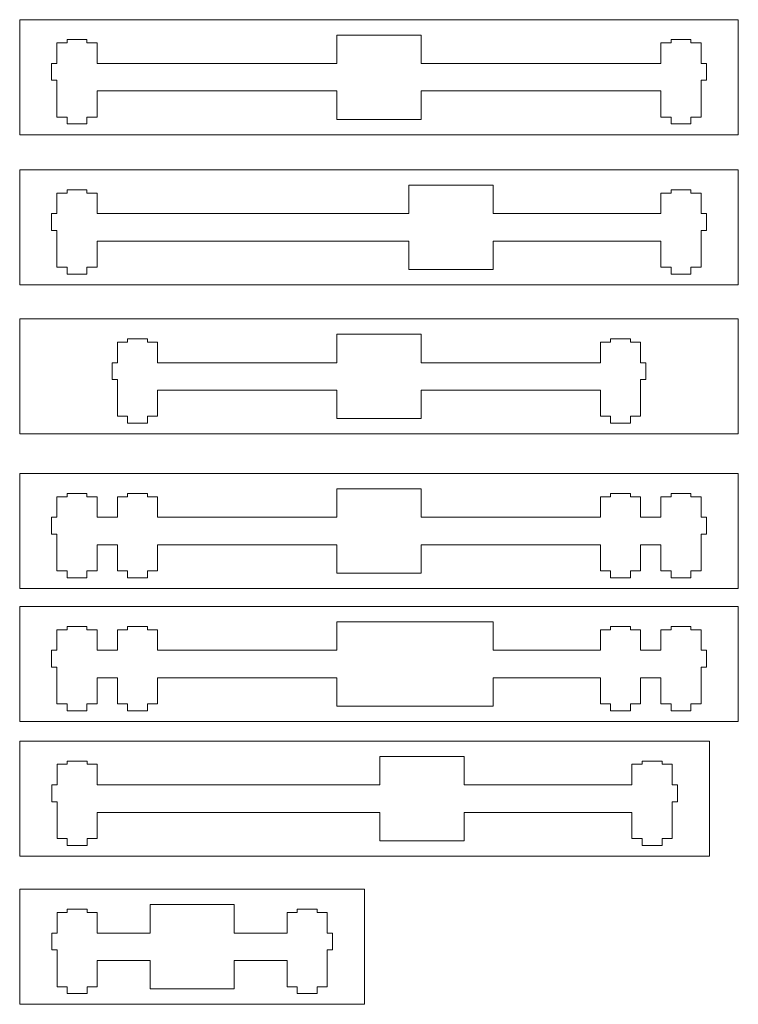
# Model space of a CAD drawing. Header units: millimetres. Extents: x -489 to 489, y -241 to 468.
# Drawn here: x -103.5 to 15.6, y -241.1 to -78 of the extents above; entities that cross this region are included whole.
import ezdxf

# ---------------------------------------------------------------- set-up
doc = ezdxf.new("R2010")
doc.units = ezdxf.units.MM
doc.header["$MEASUREMENT"] = 0
doc.layers.add('Layer 1', color=7, linetype='Continuous')

msp = doc.modelspace()

# ---------------------------------------------------------------- linework, layer by layer
at = {"layer": 'Layer 1', "color": 250, "lineweight": 9}
for points in [[(-103.509, -97.0614), (15.5534, -97.0614), (15.5534, -78.0114), (-103.509, -78.0114), (-103.509, -97.0614)], [(-103.509, -121.9568), (15.5534, -121.9568), (15.5534, -102.9068), (-103.509, -102.9068), (-103.509, -121.9568)], [(-103.509, -146.6486), (15.5534, -146.6486), (15.5534, -127.5986), (-103.509, -127.5986), (-103.509, -146.6486)], [(-103.509, -172.2537), (15.5534, -172.2537), (15.5534, -153.2037), (-103.509, -153.2037), (-103.509, -172.2537)], [(-103.509, -194.3027), (15.5534, -194.3027), (15.5534, -175.2527), (-103.509, -175.2527), (-103.509, -194.3027)], [(-103.509, -216.5947), (10.791, -216.5947), (10.791, -197.5447), (-103.509, -197.5447), (-103.509, -216.5947)], [(-103.509, -241.1447), (-46.359, -241.1447), (-46.359, -222.0947), (-103.509, -222.0947), (-103.509, -241.1447)]]:
    msp.add_lwpolyline(points, close=True, dxfattribs=at)
for points in [[(-95.6667, -81.3134), (-95.6667, -81.3134), (-95.6667, -81.8468), (-95.6667, -81.8468)], [(-92.3647, -81.3134), (-92.3647, -81.3134), (-95.6667, -81.3134), (-95.6667, -81.3134)], [(-92.3647, -81.3134), (-92.3647, -81.3134), (-92.3647, -81.8468), (-92.3647, -81.8468)], [(-50.9627, -85.2504), (-50.9627, -85.2504), (-50.9627, -80.5514), (-50.9627, -80.5514)], [(-36.9927, -80.5514), (-36.9927, -80.5514), (-50.9627, -80.5514), (-50.9627, -80.5514)], [(-36.9927, -85.2504), (-36.9927, -85.2504), (-36.9927, -80.5514), (-36.9927, -80.5514)], [(4.4093, -81.3134), (4.4093, -81.3134), (4.4093, -81.8468), (4.4093, -81.8468)], [(7.7113, -81.3134), (7.7113, -81.3134), (4.4093, -81.3134), (4.4093, -81.3134)], [(7.7113, -81.3134), (7.7113, -81.3134), (7.7113, -81.8468), (7.7113, -81.8468)], [(-97.3431, -85.2504), (-97.3431, -85.2504), (-97.3431, -81.8468), (-97.3431, -81.8468)], [(-95.6667, -81.8468), (-95.6667, -81.8468), (-97.3431, -81.8468), (-97.3431, -81.8468)], [(-90.6883, -81.8468), (-90.6883, -81.8468), (-92.3647, -81.8468), (-92.3647, -81.8468)], [(-90.6883, -85.2504), (-90.6883, -85.2504), (-90.6883, -81.8468), (-90.6883, -81.8468)], [(2.7329, -85.2504), (2.7329, -85.2504), (2.7329, -81.8468), (2.7329, -81.8468)], [(4.4093, -81.8468), (4.4093, -81.8468), (2.7329, -81.8468), (2.7329, -81.8468)], [(9.3877, -81.8468), (9.3877, -81.8468), (7.7113, -81.8468), (7.7113, -81.8468)], [(9.3877, -85.2504), (9.3877, -85.2504), (9.3877, -81.8468), (9.3877, -81.8468)], [(-97.3431, -85.2504), (-97.3431, -85.2504), (-98.2321, -85.2504), (-98.2321, -85.2504)], [(-98.2321, -85.2504), (-98.2321, -85.2504), (-98.2321, -88.0444), (-98.2321, -88.0444)], [(-50.9627, -85.2504), (-50.9627, -85.2504), (-90.6883, -85.2504), (-90.6883, -85.2504)], [(2.7329, -85.2504), (2.7329, -85.2504), (-36.9927, -85.2504), (-36.9927, -85.2504)], [(10.2767, -85.2504), (10.2767, -85.2504), (9.3877, -85.2504), (9.3877, -85.2504)], [(10.2767, -88.0444), (10.2767, -88.0444), (10.2767, -85.2504), (10.2767, -85.2504)], [(-98.2321, -88.0444), (-98.2321, -88.0444), (-97.3431, -88.0444), (-97.3431, -88.0444)], [(-97.3431, -94.1404), (-97.3431, -94.1404), (-97.3431, -88.0444), (-97.3431, -88.0444)], [(9.3877, -94.1404), (9.3877, -94.1404), (9.3877, -88.0444), (9.3877, -88.0444)], [(9.3877, -88.0444), (9.3877, -88.0444), (10.2767, -88.0444), (10.2767, -88.0444)], [(-90.6883, -89.8224), (-90.6883, -89.8224), (-50.9627, -89.8224), (-50.9627, -89.8224)], [(-90.6883, -94.1404), (-90.6883, -94.1404), (-90.6883, -89.8224), (-90.6883, -89.8224)], [(-50.9627, -89.8224), (-50.9627, -89.8224), (-50.9627, -94.5214), (-50.9627, -94.5214)], [(2.7329, -89.8224), (2.7329, -89.8224), (-36.9927, -89.8224), (-36.9927, -89.8224)], [(-36.9927, -94.5214), (-36.9927, -94.5214), (-36.9927, -89.8224), (-36.9927, -89.8224)], [(2.7329, -94.1404), (2.7329, -94.1404), (2.7329, -89.8224), (2.7329, -89.8224)], [(-95.6667, -94.1404), (-95.6667, -94.1404), (-97.3431, -94.1404), (-97.3431, -94.1404)], [(-95.6667, -95.2834), (-95.6667, -95.2834), (-95.6667, -94.1404), (-95.6667, -94.1404)], [(-92.3647, -95.2834), (-92.3647, -95.2834), (-92.3647, -94.1404), (-92.3647, -94.1404)], [(-92.3647, -94.1404), (-92.3647, -94.1404), (-90.6883, -94.1404), (-90.6883, -94.1404)], [(-50.9627, -94.5214), (-50.9627, -94.5214), (-36.9927, -94.5214), (-36.9927, -94.5214)], [(4.4093, -94.1404), (4.4093, -94.1404), (2.7329, -94.1404), (2.7329, -94.1404)], [(4.4093, -95.2834), (4.4093, -95.2834), (4.4093, -94.1404), (4.4093, -94.1404)], [(7.7113, -95.2834), (7.7113, -95.2834), (7.7113, -94.1404), (7.7113, -94.1404)], [(7.7113, -94.1404), (7.7113, -94.1404), (9.3877, -94.1404), (9.3877, -94.1404)], [(-95.6667, -95.2834), (-95.6667, -95.2834), (-92.3647, -95.2834), (-92.3647, -95.2834)], [(4.4093, -95.2834), (4.4093, -95.2834), (7.7113, -95.2834), (7.7113, -95.2834)], [(-39.059, -110.1458), (-39.059, -110.1458), (-39.059, -105.4468), (-39.059, -105.4468)], [(-25.089, -105.4468), (-25.089, -105.4468), (-39.059, -105.4468), (-39.059, -105.4468)], [(-25.089, -110.1458), (-25.089, -110.1458), (-25.089, -105.4468), (-25.089, -105.4468)], [(-97.3432, -110.1458), (-97.3432, -110.1458), (-97.3432, -106.7422), (-97.3432, -106.7422)], [(-95.6668, -106.7422), (-95.6668, -106.7422), (-97.3432, -106.7422), (-97.3432, -106.7422)], [(-95.6668, -106.2088), (-95.6668, -106.2088), (-95.6668, -106.7422), (-95.6668, -106.7422)], [(-92.3648, -106.2088), (-92.3648, -106.2088), (-95.6668, -106.2088), (-95.6668, -106.2088)], [(-92.3648, -106.2088), (-92.3648, -106.2088), (-92.3648, -106.7422), (-92.3648, -106.7422)], [(-90.6884, -106.7422), (-90.6884, -106.7422), (-92.3648, -106.7422), (-92.3648, -106.7422)], [(-90.6884, -110.1458), (-90.6884, -110.1458), (-90.6884, -106.7422), (-90.6884, -106.7422)], [(2.7328, -110.1458), (2.7328, -110.1458), (2.7328, -106.7422), (2.7328, -106.7422)], [(4.4092, -106.7422), (4.4092, -106.7422), (2.7328, -106.7422), (2.7328, -106.7422)], [(4.4092, -106.2088), (4.4092, -106.2088), (4.4092, -106.7422), (4.4092, -106.7422)], [(7.7112, -106.2088), (7.7112, -106.2088), (4.4092, -106.2088), (4.4092, -106.2088)], [(7.7112, -106.2088), (7.7112, -106.2088), (7.7112, -106.7422), (7.7112, -106.7422)], [(9.3876, -106.7422), (9.3876, -106.7422), (7.7112, -106.7422), (7.7112, -106.7422)], [(9.3876, -110.1458), (9.3876, -110.1458), (9.3876, -106.7422), (9.3876, -106.7422)], [(-97.3432, -110.1458), (-97.3432, -110.1458), (-98.2322, -110.1458), (-98.2322, -110.1458)], [(-98.2322, -110.1458), (-98.2322, -110.1458), (-98.2322, -112.9398), (-98.2322, -112.9398)], [(-39.059, -110.1458), (-39.059, -110.1458), (-90.6884, -110.1458), (-90.6884, -110.1458)], [(2.7328, -110.1458), (2.7328, -110.1458), (-25.089, -110.1458), (-25.089, -110.1458)], [(10.2766, -110.1458), (10.2766, -110.1458), (9.3876, -110.1458), (9.3876, -110.1458)], [(10.2766, -112.9398), (10.2766, -112.9398), (10.2766, -110.1458), (10.2766, -110.1458)], [(-98.2322, -112.9398), (-98.2322, -112.9398), (-97.3432, -112.9398), (-97.3432, -112.9398)], [(-97.3432, -119.0358), (-97.3432, -119.0358), (-97.3432, -112.9398), (-97.3432, -112.9398)], [(9.3876, -119.0358), (9.3876, -119.0358), (9.3876, -112.9398), (9.3876, -112.9398)], [(9.3876, -112.9398), (9.3876, -112.9398), (10.2766, -112.9398), (10.2766, -112.9398)], [(-90.6884, -114.7178), (-90.6884, -114.7178), (-39.059, -114.7178), (-39.059, -114.7178)], [(-90.6884, -119.0358), (-90.6884, -119.0358), (-90.6884, -114.7178), (-90.6884, -114.7178)], [(-39.059, -114.7178), (-39.059, -114.7178), (-39.059, -119.4168), (-39.059, -119.4168)], [(-25.089, -119.4168), (-25.089, -119.4168), (-25.089, -114.7178), (-25.089, -114.7178)], [(2.7328, -114.7178), (2.7328, -114.7178), (-25.089, -114.7178), (-25.089, -114.7178)], [(2.7328, -119.0358), (2.7328, -119.0358), (2.7328, -114.7178), (2.7328, -114.7178)], [(-95.6668, -119.0358), (-95.6668, -119.0358), (-97.3432, -119.0358), (-97.3432, -119.0358)], [(-95.6668, -120.1788), (-95.6668, -120.1788), (-95.6668, -119.0358), (-95.6668, -119.0358)], [(-92.3648, -120.1788), (-92.3648, -120.1788), (-92.3648, -119.0358), (-92.3648, -119.0358)], [(-92.3648, -119.0358), (-92.3648, -119.0358), (-90.6884, -119.0358), (-90.6884, -119.0358)], [(4.4092, -119.0358), (4.4092, -119.0358), (2.7328, -119.0358), (2.7328, -119.0358)], [(4.4092, -120.1788), (4.4092, -120.1788), (4.4092, -119.0358), (4.4092, -119.0358)], [(7.7112, -120.1788), (7.7112, -120.1788), (7.7112, -119.0358), (7.7112, -119.0358)], [(7.7112, -119.0358), (7.7112, -119.0358), (9.3876, -119.0358), (9.3876, -119.0358)], [(-95.6668, -120.1788), (-95.6668, -120.1788), (-92.3648, -120.1788), (-92.3648, -120.1788)], [(-39.059, -119.4168), (-39.059, -119.4168), (-25.089, -119.4168), (-25.089, -119.4168)], [(4.4092, -120.1788), (4.4092, -120.1788), (7.7112, -120.1788), (7.7112, -120.1788)], [(-50.9627, -134.8376), (-50.9627, -134.8376), (-50.9627, -130.1386), (-50.9627, -130.1386)], [(-36.9927, -130.1386), (-36.9927, -130.1386), (-50.9627, -130.1386), (-50.9627, -130.1386)], [(-36.9927, -134.8376), (-36.9927, -134.8376), (-36.9927, -130.1386), (-36.9927, -130.1386)], [(-87.3051, -134.8376), (-87.3051, -134.8376), (-87.3051, -131.434), (-87.3051, -131.434)], [(-85.6287, -131.434), (-85.6287, -131.434), (-87.3051, -131.434), (-87.3051, -131.434)], [(-85.6287, -130.9006), (-85.6287, -130.9006), (-85.6287, -131.434), (-85.6287, -131.434)], [(-82.3267, -130.9006), (-82.3267, -130.9006), (-85.6287, -130.9006), (-85.6287, -130.9006)], [(-82.3267, -130.9006), (-82.3267, -130.9006), (-82.3267, -131.434), (-82.3267, -131.434)], [(-80.6503, -131.434), (-80.6503, -131.434), (-82.3267, -131.434), (-82.3267, -131.434)], [(-80.6503, -134.8376), (-80.6503, -134.8376), (-80.6503, -131.434), (-80.6503, -131.434)], [(-7.3051, -134.8376), (-7.3051, -134.8376), (-7.3051, -131.434), (-7.3051, -131.434)], [(-7.3051, -131.434), (-7.3051, -131.434), (-5.6287, -131.434), (-5.6287, -131.434)], [(-5.6287, -130.9006), (-5.6287, -130.9006), (-5.6287, -131.434), (-5.6287, -131.434)], [(-5.6287, -130.9006), (-5.6287, -130.9006), (-2.3267, -130.9006), (-2.3267, -130.9006)], [(-2.3267, -130.9006), (-2.3267, -130.9006), (-2.3267, -131.434), (-2.3267, -131.434)], [(-2.3267, -131.434), (-2.3267, -131.434), (-0.6503, -131.434), (-0.6503, -131.434)], [(-0.6503, -134.8376), (-0.6503, -134.8376), (-0.6503, -131.434), (-0.6503, -131.434)], [(-87.3051, -134.8376), (-87.3051, -134.8376), (-88.1941, -134.8376), (-88.1941, -134.8376)], [(-88.1941, -134.8376), (-88.1941, -134.8376), (-88.1941, -137.6316), (-88.1941, -137.6316)], [(-50.9627, -134.8376), (-50.9627, -134.8376), (-80.6503, -134.8376), (-80.6503, -134.8376)], [(-36.9927, -134.8376), (-36.9927, -134.8376), (-7.3051, -134.8376), (-7.3051, -134.8376)], [(-0.6503, -134.8376), (-0.6503, -134.8376), (0.2387, -134.8376), (0.2387, -134.8376)], [(0.2387, -134.8376), (0.2387, -134.8376), (0.2387, -137.6316), (0.2387, -137.6316)], [(-88.1941, -137.6316), (-88.1941, -137.6316), (-87.3051, -137.6316), (-87.3051, -137.6316)], [(-87.3051, -143.7276), (-87.3051, -143.7276), (-87.3051, -137.6316), (-87.3051, -137.6316)], [(0.2387, -137.6316), (0.2387, -137.6316), (-0.6503, -137.6316), (-0.6503, -137.6316)], [(-0.6503, -143.7276), (-0.6503, -143.7276), (-0.6503, -137.6316), (-0.6503, -137.6316)], [(-80.6503, -139.4096), (-80.6503, -139.4096), (-50.9627, -139.4096), (-50.9627, -139.4096)], [(-80.6503, -143.7276), (-80.6503, -143.7276), (-80.6503, -139.4096), (-80.6503, -139.4096)], [(-50.9627, -139.4096), (-50.9627, -139.4096), (-50.9627, -144.1086), (-50.9627, -144.1086)], [(-7.3051, -139.4096), (-7.3051, -139.4096), (-36.9927, -139.4096), (-36.9927, -139.4096)], [(-36.9927, -139.4096), (-36.9927, -139.4096), (-36.9927, -144.1086), (-36.9927, -144.1086)], [(-7.3051, -143.7276), (-7.3051, -143.7276), (-7.3051, -139.4096), (-7.3051, -139.4096)], [(-85.6287, -143.7276), (-85.6287, -143.7276), (-87.3051, -143.7276), (-87.3051, -143.7276)], [(-85.6287, -144.8706), (-85.6287, -144.8706), (-85.6287, -143.7276), (-85.6287, -143.7276)], [(-85.6287, -144.8706), (-85.6287, -144.8706), (-82.3267, -144.8706), (-82.3267, -144.8706)], [(-82.3267, -144.8706), (-82.3267, -144.8706), (-82.3267, -143.7276), (-82.3267, -143.7276)], [(-82.3267, -143.7276), (-82.3267, -143.7276), (-80.6503, -143.7276), (-80.6503, -143.7276)], [(-50.9627, -144.1086), (-50.9627, -144.1086), (-36.9927, -144.1086), (-36.9927, -144.1086)], [(-5.6287, -143.7276), (-5.6287, -143.7276), (-7.3051, -143.7276), (-7.3051, -143.7276)], [(-5.6287, -144.8706), (-5.6287, -144.8706), (-5.6287, -143.7276), (-5.6287, -143.7276)], [(-2.3267, -144.8706), (-2.3267, -144.8706), (-5.6287, -144.8706), (-5.6287, -144.8706)], [(-2.3267, -144.8706), (-2.3267, -144.8706), (-2.3267, -143.7276), (-2.3267, -143.7276)], [(-2.3267, -143.7276), (-2.3267, -143.7276), (-0.6503, -143.7276), (-0.6503, -143.7276)], [(-95.6667, -156.5057), (-95.6667, -156.5057), (-95.6667, -157.0391), (-95.6667, -157.0391)], [(-92.3647, -156.5057), (-92.3647, -156.5057), (-95.6667, -156.5057), (-95.6667, -156.5057)], [(-92.3647, -156.5057), (-92.3647, -156.5057), (-92.3647, -157.0391), (-92.3647, -157.0391)], [(-85.6287, -156.5057), (-85.6287, -156.5057), (-85.6287, -157.0391), (-85.6287, -157.0391)], [(-82.3267, -156.5057), (-82.3267, -156.5057), (-85.6287, -156.5057), (-85.6287, -156.5057)], [(-82.3267, -156.5057), (-82.3267, -156.5057), (-82.3267, -157.0391), (-82.3267, -157.0391)], [(-50.9627, -160.4427), (-50.9627, -160.4427), (-50.9627, -155.7437), (-50.9627, -155.7437)], [(-36.9927, -155.7437), (-36.9927, -155.7437), (-50.9627, -155.7437), (-50.9627, -155.7437)], [(-36.9927, -160.4427), (-36.9927, -160.4427), (-36.9927, -155.7437), (-36.9927, -155.7437)], [(-5.6287, -156.5057), (-5.6287, -156.5057), (-5.6287, -157.0391), (-5.6287, -157.0391)], [(-5.6287, -156.5057), (-5.6287, -156.5057), (-2.3267, -156.5057), (-2.3267, -156.5057)], [(-2.3267, -156.5057), (-2.3267, -156.5057), (-2.3267, -157.0391), (-2.3267, -157.0391)], [(4.4093, -156.5057), (4.4093, -156.5057), (4.4093, -157.0391), (4.4093, -157.0391)], [(7.7113, -156.5057), (7.7113, -156.5057), (4.4093, -156.5057), (4.4093, -156.5057)], [(7.7113, -156.5057), (7.7113, -156.5057), (7.7113, -157.0391), (7.7113, -157.0391)], [(-97.3431, -160.4427), (-97.3431, -160.4427), (-97.3431, -157.0391), (-97.3431, -157.0391)], [(-95.6667, -157.0391), (-95.6667, -157.0391), (-97.3431, -157.0391), (-97.3431, -157.0391)], [(-90.6883, -157.0391), (-90.6883, -157.0391), (-92.3647, -157.0391), (-92.3647, -157.0391)], [(-90.6883, -160.4427), (-90.6883, -160.4427), (-90.6883, -157.0391), (-90.6883, -157.0391)], [(-87.3051, -160.4427), (-87.3051, -160.4427), (-87.3051, -157.0391), (-87.3051, -157.0391)], [(-85.6287, -157.0391), (-85.6287, -157.0391), (-87.3051, -157.0391), (-87.3051, -157.0391)], [(-80.6503, -157.0391), (-80.6503, -157.0391), (-82.3267, -157.0391), (-82.3267, -157.0391)], [(-80.6503, -160.4427), (-80.6503, -160.4427), (-80.6503, -157.0391), (-80.6503, -157.0391)], [(-7.3051, -160.4427), (-7.3051, -160.4427), (-7.3051, -157.0391), (-7.3051, -157.0391)], [(-7.3051, -157.0391), (-7.3051, -157.0391), (-5.6287, -157.0391), (-5.6287, -157.0391)], [(-2.3267, -157.0391), (-2.3267, -157.0391), (-0.6503, -157.0391), (-0.6503, -157.0391)], [(-0.6503, -160.4427), (-0.6503, -160.4427), (-0.6503, -157.0391), (-0.6503, -157.0391)], [(2.7329, -160.4427), (2.7329, -160.4427), (2.7329, -157.0391), (2.7329, -157.0391)], [(4.4093, -157.0391), (4.4093, -157.0391), (2.7329, -157.0391), (2.7329, -157.0391)], [(9.3877, -157.0391), (9.3877, -157.0391), (7.7113, -157.0391), (7.7113, -157.0391)], [(9.3877, -160.4427), (9.3877, -160.4427), (9.3877, -157.0391), (9.3877, -157.0391)], [(-97.3431, -160.4427), (-97.3431, -160.4427), (-98.2321, -160.4427), (-98.2321, -160.4427)], [(-98.2321, -160.4427), (-98.2321, -160.4427), (-98.2321, -163.2367), (-98.2321, -163.2367)], [(-87.3051, -160.4427), (-87.3051, -160.4427), (-90.6883, -160.4427), (-90.6883, -160.4427)], [(-50.9627, -160.4427), (-50.9627, -160.4427), (-80.6503, -160.4427), (-80.6503, -160.4427)], [(-7.3051, -160.4427), (-7.3051, -160.4427), (-36.9927, -160.4427), (-36.9927, -160.4427)], [(-0.6503, -160.4427), (-0.6503, -160.4427), (2.7329, -160.4427), (2.7329, -160.4427)], [(10.2767, -160.4427), (10.2767, -160.4427), (9.3877, -160.4427), (9.3877, -160.4427)], [(10.2767, -163.2367), (10.2767, -163.2367), (10.2767, -160.4427), (10.2767, -160.4427)], [(-98.2321, -163.2367), (-98.2321, -163.2367), (-97.3431, -163.2367), (-97.3431, -163.2367)], [(-97.3431, -169.3327), (-97.3431, -169.3327), (-97.3431, -163.2367), (-97.3431, -163.2367)], [(9.3877, -169.3327), (9.3877, -169.3327), (9.3877, -163.2367), (9.3877, -163.2367)], [(9.3877, -163.2367), (9.3877, -163.2367), (10.2767, -163.2367), (10.2767, -163.2367)], [(-90.6883, -165.0147), (-90.6883, -165.0147), (-87.3051, -165.0147), (-87.3051, -165.0147)], [(-90.6883, -169.3327), (-90.6883, -169.3327), (-90.6883, -165.0147), (-90.6883, -165.0147)], [(-87.3051, -169.3327), (-87.3051, -169.3327), (-87.3051, -165.0147), (-87.3051, -165.0147)], [(-80.6503, -165.0147), (-80.6503, -165.0147), (-50.9627, -165.0147), (-50.9627, -165.0147)], [(-80.6503, -169.3327), (-80.6503, -169.3327), (-80.6503, -165.0147), (-80.6503, -165.0147)], [(-50.9627, -165.0147), (-50.9627, -165.0147), (-50.9627, -169.7137), (-50.9627, -169.7137)], [(-7.3051, -165.0147), (-7.3051, -165.0147), (-36.9927, -165.0147), (-36.9927, -165.0147)], [(-36.9927, -169.7137), (-36.9927, -169.7137), (-36.9927, -165.0147), (-36.9927, -165.0147)], [(-7.3051, -169.3327), (-7.3051, -169.3327), (-7.3051, -165.0147), (-7.3051, -165.0147)], [(2.7329, -165.0147), (2.7329, -165.0147), (-0.6503, -165.0147), (-0.6503, -165.0147)], [(-0.6503, -169.3327), (-0.6503, -169.3327), (-0.6503, -165.0147), (-0.6503, -165.0147)], [(2.7329, -169.3327), (2.7329, -169.3327), (2.7329, -165.0147), (2.7329, -165.0147)], [(-95.6667, -169.3327), (-95.6667, -169.3327), (-97.3431, -169.3327), (-97.3431, -169.3327)], [(-95.6667, -170.4757), (-95.6667, -170.4757), (-95.6667, -169.3327), (-95.6667, -169.3327)], [(-92.3647, -170.4757), (-92.3647, -170.4757), (-92.3647, -169.3327), (-92.3647, -169.3327)], [(-92.3647, -169.3327), (-92.3647, -169.3327), (-90.6883, -169.3327), (-90.6883, -169.3327)], [(-85.6287, -169.3327), (-85.6287, -169.3327), (-87.3051, -169.3327), (-87.3051, -169.3327)], [(-85.6287, -170.4757), (-85.6287, -170.4757), (-85.6287, -169.3327), (-85.6287, -169.3327)], [(-82.3267, -170.4757), (-82.3267, -170.4757), (-82.3267, -169.3327), (-82.3267, -169.3327)], [(-82.3267, -169.3327), (-82.3267, -169.3327), (-80.6503, -169.3327), (-80.6503, -169.3327)], [(-5.6287, -169.3327), (-5.6287, -169.3327), (-7.3051, -169.3327), (-7.3051, -169.3327)], [(-5.6287, -170.4757), (-5.6287, -170.4757), (-5.6287, -169.3327), (-5.6287, -169.3327)], [(-2.3267, -170.4757), (-2.3267, -170.4757), (-2.3267, -169.3327), (-2.3267, -169.3327)], [(-2.3267, -169.3327), (-2.3267, -169.3327), (-0.6503, -169.3327), (-0.6503, -169.3327)], [(4.4093, -169.3327), (4.4093, -169.3327), (2.7329, -169.3327), (2.7329, -169.3327)], [(4.4093, -170.4757), (4.4093, -170.4757), (4.4093, -169.3327), (4.4093, -169.3327)], [(7.7113, -170.4757), (7.7113, -170.4757), (7.7113, -169.3327), (7.7113, -169.3327)], [(7.7113, -169.3327), (7.7113, -169.3327), (9.3877, -169.3327), (9.3877, -169.3327)], [(-95.6667, -170.4757), (-95.6667, -170.4757), (-92.3647, -170.4757), (-92.3647, -170.4757)], [(-85.6287, -170.4757), (-85.6287, -170.4757), (-82.3267, -170.4757), (-82.3267, -170.4757)], [(-50.9627, -169.7137), (-50.9627, -169.7137), (-36.9927, -169.7137), (-36.9927, -169.7137)], [(-2.3267, -170.4757), (-2.3267, -170.4757), (-5.6287, -170.4757), (-5.6287, -170.4757)], [(4.4093, -170.4757), (4.4093, -170.4757), (7.7113, -170.4757), (7.7113, -170.4757)], [(-50.9627, -182.4917), (-50.9627, -182.4917), (-50.9627, -177.7927), (-50.9627, -177.7927)], [(-36.9927, -177.7927), (-36.9927, -177.7927), (-50.9627, -177.7927), (-50.9627, -177.7927)], [(-25.089, -177.7927), (-25.089, -177.7927), (-39.059, -177.7927), (-39.059, -177.7927)], [(-25.089, -182.4917), (-25.089, -182.4917), (-25.089, -177.7927), (-25.089, -177.7927)], [(-97.3431, -182.4917), (-97.3431, -182.4917), (-97.3431, -179.0881), (-97.3431, -179.0881)], [(-95.6667, -179.0881), (-95.6667, -179.0881), (-97.3431, -179.0881), (-97.3431, -179.0881)], [(-95.6667, -178.5547), (-95.6667, -178.5547), (-95.6667, -179.0881), (-95.6667, -179.0881)], [(-92.3647, -178.5547), (-92.3647, -178.5547), (-95.6667, -178.5547), (-95.6667, -178.5547)], [(-92.3647, -178.5547), (-92.3647, -178.5547), (-92.3647, -179.0881), (-92.3647, -179.0881)], [(-90.6883, -179.0881), (-90.6883, -179.0881), (-92.3647, -179.0881), (-92.3647, -179.0881)], [(-90.6883, -182.4917), (-90.6883, -182.4917), (-90.6883, -179.0881), (-90.6883, -179.0881)], [(-87.3051, -182.4917), (-87.3051, -182.4917), (-87.3051, -179.0881), (-87.3051, -179.0881)], [(-85.6287, -179.0881), (-85.6287, -179.0881), (-87.3051, -179.0881), (-87.3051, -179.0881)], [(-85.6287, -178.5547), (-85.6287, -178.5547), (-85.6287, -179.0881), (-85.6287, -179.0881)], [(-82.3267, -178.5547), (-82.3267, -178.5547), (-85.6287, -178.5547), (-85.6287, -178.5547)], [(-82.3267, -178.5547), (-82.3267, -178.5547), (-82.3267, -179.0881), (-82.3267, -179.0881)], [(-80.6503, -179.0881), (-80.6503, -179.0881), (-82.3267, -179.0881), (-82.3267, -179.0881)], [(-80.6503, -182.4917), (-80.6503, -182.4917), (-80.6503, -179.0881), (-80.6503, -179.0881)], [(-7.3051, -182.4917), (-7.3051, -182.4917), (-7.3051, -179.0881), (-7.3051, -179.0881)], [(-7.3051, -179.0881), (-7.3051, -179.0881), (-5.6287, -179.0881), (-5.6287, -179.0881)], [(-5.6287, -178.5547), (-5.6287, -178.5547), (-5.6287, -179.0881), (-5.6287, -179.0881)], [(-5.6287, -178.5547), (-5.6287, -178.5547), (-2.3267, -178.5547), (-2.3267, -178.5547)], [(-2.3267, -178.5547), (-2.3267, -178.5547), (-2.3267, -179.0881), (-2.3267, -179.0881)], [(-2.3267, -179.0881), (-2.3267, -179.0881), (-0.6503, -179.0881), (-0.6503, -179.0881)], [(-0.6503, -182.4917), (-0.6503, -182.4917), (-0.6503, -179.0881), (-0.6503, -179.0881)], [(2.7329, -182.4917), (2.7329, -182.4917), (2.7329, -179.0881), (2.7329, -179.0881)], [(4.4093, -179.0881), (4.4093, -179.0881), (2.7329, -179.0881), (2.7329, -179.0881)], [(4.4093, -178.5547), (4.4093, -178.5547), (4.4093, -179.0881), (4.4093, -179.0881)], [(7.7113, -178.5547), (7.7113, -178.5547), (4.4093, -178.5547), (4.4093, -178.5547)], [(7.7113, -178.5547), (7.7113, -178.5547), (7.7113, -179.0881), (7.7113, -179.0881)], [(9.3877, -179.0881), (9.3877, -179.0881), (7.7113, -179.0881), (7.7113, -179.0881)], [(9.3877, -182.4917), (9.3877, -182.4917), (9.3877, -179.0881), (9.3877, -179.0881)], [(-97.3431, -182.4917), (-97.3431, -182.4917), (-98.2321, -182.4917), (-98.2321, -182.4917)], [(-98.2321, -182.4917), (-98.2321, -182.4917), (-98.2321, -185.2857), (-98.2321, -185.2857)], [(-87.3051, -182.4917), (-87.3051, -182.4917), (-90.6883, -182.4917), (-90.6883, -182.4917)], [(-50.9627, -182.4917), (-50.9627, -182.4917), (-80.6503, -182.4917), (-80.6503, -182.4917)], [(-7.3051, -182.4917), (-7.3051, -182.4917), (-25.089, -182.4917), (-25.089, -182.4917)], [(-0.6503, -182.4917), (-0.6503, -182.4917), (2.7329, -182.4917), (2.7329, -182.4917)], [(10.2767, -182.4917), (10.2767, -182.4917), (9.3877, -182.4917), (9.3877, -182.4917)], [(10.2767, -185.2857), (10.2767, -185.2857), (10.2767, -182.4917), (10.2767, -182.4917)], [(-98.2321, -185.2857), (-98.2321, -185.2857), (-97.3431, -185.2857), (-97.3431, -185.2857)], [(-97.3431, -191.3817), (-97.3431, -191.3817), (-97.3431, -185.2857), (-97.3431, -185.2857)], [(9.3877, -191.3817), (9.3877, -191.3817), (9.3877, -185.2857), (9.3877, -185.2857)], [(9.3877, -185.2857), (9.3877, -185.2857), (10.2767, -185.2857), (10.2767, -185.2857)], [(-90.6883, -187.0637), (-90.6883, -187.0637), (-87.3051, -187.0637), (-87.3051, -187.0637)], [(-90.6883, -191.3817), (-90.6883, -191.3817), (-90.6883, -187.0637), (-90.6883, -187.0637)], [(-87.3051, -191.3817), (-87.3051, -191.3817), (-87.3051, -187.0637), (-87.3051, -187.0637)], [(-80.6503, -187.0637), (-80.6503, -187.0637), (-50.9627, -187.0637), (-50.9627, -187.0637)], [(-80.6503, -191.3817), (-80.6503, -191.3817), (-80.6503, -187.0637), (-80.6503, -187.0637)], [(-50.9627, -187.0637), (-50.9627, -187.0637), (-50.9627, -191.7627), (-50.9627, -191.7627)], [(-7.3051, -187.0637), (-7.3051, -187.0637), (-25.089, -187.0637), (-25.089, -187.0637)], [(-25.089, -191.7627), (-25.089, -191.7627), (-25.089, -187.0637), (-25.089, -187.0637)], [(-7.3051, -191.3817), (-7.3051, -191.3817), (-7.3051, -187.0637), (-7.3051, -187.0637)], [(2.7329, -187.0637), (2.7329, -187.0637), (-0.6503, -187.0637), (-0.6503, -187.0637)], [(-0.6503, -191.3817), (-0.6503, -191.3817), (-0.6503, -187.0637), (-0.6503, -187.0637)], [(2.7329, -191.3817), (2.7329, -191.3817), (2.7329, -187.0637), (2.7329, -187.0637)], [(-95.6667, -191.3817), (-95.6667, -191.3817), (-97.3431, -191.3817), (-97.3431, -191.3817)], [(-95.6667, -192.5247), (-95.6667, -192.5247), (-95.6667, -191.3817), (-95.6667, -191.3817)], [(-92.3647, -192.5247), (-92.3647, -192.5247), (-92.3647, -191.3817), (-92.3647, -191.3817)], [(-92.3647, -191.3817), (-92.3647, -191.3817), (-90.6883, -191.3817), (-90.6883, -191.3817)], [(-85.6287, -191.3817), (-85.6287, -191.3817), (-87.3051, -191.3817), (-87.3051, -191.3817)], [(-85.6287, -192.5247), (-85.6287, -192.5247), (-85.6287, -191.3817), (-85.6287, -191.3817)], [(-82.3267, -192.5247), (-82.3267, -192.5247), (-82.3267, -191.3817), (-82.3267, -191.3817)], [(-82.3267, -191.3817), (-82.3267, -191.3817), (-80.6503, -191.3817), (-80.6503, -191.3817)], [(-50.9627, -191.7627), (-50.9627, -191.7627), (-36.9927, -191.7627), (-36.9927, -191.7627)], [(-39.059, -191.7627), (-39.059, -191.7627), (-25.089, -191.7627), (-25.089, -191.7627)], [(-5.6287, -191.3817), (-5.6287, -191.3817), (-7.3051, -191.3817), (-7.3051, -191.3817)], [(-5.6287, -192.5247), (-5.6287, -192.5247), (-5.6287, -191.3817), (-5.6287, -191.3817)], [(-2.3267, -192.5247), (-2.3267, -192.5247), (-2.3267, -191.3817), (-2.3267, -191.3817)], [(-2.3267, -191.3817), (-2.3267, -191.3817), (-0.6503, -191.3817), (-0.6503, -191.3817)], [(4.4093, -191.3817), (4.4093, -191.3817), (2.7329, -191.3817), (2.7329, -191.3817)], [(4.4093, -192.5247), (4.4093, -192.5247), (4.4093, -191.3817), (4.4093, -191.3817)], [(7.7113, -192.5247), (7.7113, -192.5247), (7.7113, -191.3817), (7.7113, -191.3817)], [(7.7113, -191.3817), (7.7113, -191.3817), (9.3877, -191.3817), (9.3877, -191.3817)], [(-95.6667, -192.5247), (-95.6667, -192.5247), (-92.3647, -192.5247), (-92.3647, -192.5247)], [(-85.6287, -192.5247), (-85.6287, -192.5247), (-82.3267, -192.5247), (-82.3267, -192.5247)], [(-2.3267, -192.5247), (-2.3267, -192.5247), (-5.6287, -192.5247), (-5.6287, -192.5247)], [(4.4093, -192.5247), (4.4093, -192.5247), (7.7113, -192.5247), (7.7113, -192.5247)], [(-43.819, -204.7837), (-43.819, -204.7837), (-43.819, -200.0847), (-43.819, -200.0847)], [(-29.849, -200.0847), (-29.849, -200.0847), (-43.819, -200.0847), (-43.819, -200.0847)], [(-29.849, -204.7837), (-29.849, -204.7837), (-29.849, -200.0847), (-29.849, -200.0847)], [(-97.3114, -204.7837), (-97.3114, -204.7837), (-97.3114, -201.3801), (-97.3114, -201.3801)], [(-95.635, -201.3801), (-95.635, -201.3801), (-97.3114, -201.3801), (-97.3114, -201.3801)], [(-95.635, -200.8467), (-95.635, -200.8467), (-95.635, -201.3801), (-95.635, -201.3801)], [(-92.333, -200.8467), (-92.333, -200.8467), (-95.635, -200.8467), (-95.635, -200.8467)], [(-92.333, -200.8467), (-92.333, -200.8467), (-92.333, -201.3801), (-92.333, -201.3801)], [(-90.6566, -201.3801), (-90.6566, -201.3801), (-92.333, -201.3801), (-92.333, -201.3801)], [(-90.6566, -204.7837), (-90.6566, -204.7837), (-90.6566, -201.3801), (-90.6566, -201.3801)], [(-2.0614, -204.7837), (-2.0614, -204.7837), (-2.0614, -201.3801), (-2.0614, -201.3801)], [(-0.385, -201.3801), (-0.385, -201.3801), (-2.0614, -201.3801), (-2.0614, -201.3801)], [(-0.385, -200.8467), (-0.385, -200.8467), (-0.385, -201.3801), (-0.385, -201.3801)], [(2.917, -200.8467), (2.917, -200.8467), (-0.385, -200.8467), (-0.385, -200.8467)], [(2.917, -200.8467), (2.917, -200.8467), (2.917, -201.3801), (2.917, -201.3801)], [(4.5934, -201.3801), (4.5934, -201.3801), (2.917, -201.3801), (2.917, -201.3801)], [(4.5934, -204.7837), (4.5934, -204.7837), (4.5934, -201.3801), (4.5934, -201.3801)], [(-97.3114, -204.7837), (-97.3114, -204.7837), (-98.2004, -204.7837), (-98.2004, -204.7837)], [(-98.2004, -204.7837), (-98.2004, -204.7837), (-98.2004, -207.5777), (-98.2004, -207.5777)], [(-43.819, -204.7837), (-43.819, -204.7837), (-90.6566, -204.7837), (-90.6566, -204.7837)], [(-2.0614, -204.7837), (-2.0614, -204.7837), (-29.849, -204.7837), (-29.849, -204.7837)], [(5.4824, -204.7837), (5.4824, -204.7837), (4.5934, -204.7837), (4.5934, -204.7837)], [(5.4824, -207.5777), (5.4824, -207.5777), (5.4824, -204.7837), (5.4824, -204.7837)], [(-98.2004, -207.5777), (-98.2004, -207.5777), (-97.3114, -207.5777), (-97.3114, -207.5777)], [(-97.3114, -213.6737), (-97.3114, -213.6737), (-97.3114, -207.5777), (-97.3114, -207.5777)], [(4.5934, -213.6737), (4.5934, -213.6737), (4.5934, -207.5777), (4.5934, -207.5777)], [(4.5934, -207.5777), (4.5934, -207.5777), (5.4824, -207.5777), (5.4824, -207.5777)], [(-90.6566, -209.3557), (-90.6566, -209.3557), (-43.819, -209.3557), (-43.819, -209.3557)], [(-90.6566, -213.6737), (-90.6566, -213.6737), (-90.6566, -209.3557), (-90.6566, -209.3557)], [(-43.819, -209.3557), (-43.819, -209.3557), (-43.819, -214.0547), (-43.819, -214.0547)], [(-2.0614, -209.3557), (-2.0614, -209.3557), (-29.849, -209.3557), (-29.849, -209.3557)], [(-29.849, -214.0547), (-29.849, -214.0547), (-29.849, -209.3557), (-29.849, -209.3557)], [(-2.0614, -213.6737), (-2.0614, -213.6737), (-2.0614, -209.3557), (-2.0614, -209.3557)], [(-95.635, -213.6737), (-95.635, -213.6737), (-97.3114, -213.6737), (-97.3114, -213.6737)], [(-95.635, -214.8167), (-95.635, -214.8167), (-95.635, -213.6737), (-95.635, -213.6737)], [(-92.333, -214.8167), (-92.333, -214.8167), (-92.333, -213.6737), (-92.333, -213.6737)], [(-92.333, -213.6737), (-92.333, -213.6737), (-90.6566, -213.6737), (-90.6566, -213.6737)], [(-0.385, -213.6737), (-0.385, -213.6737), (-2.0614, -213.6737), (-2.0614, -213.6737)], [(-0.385, -214.8167), (-0.385, -214.8167), (-0.385, -213.6737), (-0.385, -213.6737)], [(2.917, -214.8167), (2.917, -214.8167), (2.917, -213.6737), (2.917, -213.6737)], [(2.917, -213.6737), (2.917, -213.6737), (4.5934, -213.6737), (4.5934, -213.6737)], [(-95.635, -214.8167), (-95.635, -214.8167), (-92.333, -214.8167), (-92.333, -214.8167)], [(-43.819, -214.0547), (-43.819, -214.0547), (-29.849, -214.0547), (-29.849, -214.0547)], [(-0.385, -214.8167), (-0.385, -214.8167), (2.917, -214.8167), (2.917, -214.8167)], [(-81.919, -229.3337), (-81.919, -229.3337), (-81.919, -224.6347), (-81.919, -224.6347)], [(-67.949, -224.6347), (-67.949, -224.6347), (-81.919, -224.6347), (-81.919, -224.6347)], [(-67.949, -229.3337), (-67.949, -229.3337), (-67.949, -224.6347), (-67.949, -224.6347)], [(-97.3114, -229.3337), (-97.3114, -229.3337), (-97.3114, -225.9301), (-97.3114, -225.9301)], [(-95.635, -225.9301), (-95.635, -225.9301), (-97.3114, -225.9301), (-97.3114, -225.9301)], [(-95.635, -225.3967), (-95.635, -225.3967), (-95.635, -225.9301), (-95.635, -225.9301)], [(-92.333, -225.3967), (-92.333, -225.3967), (-95.635, -225.3967), (-95.635, -225.3967)], [(-92.333, -225.3967), (-92.333, -225.3967), (-92.333, -225.9301), (-92.333, -225.9301)], [(-90.6566, -225.9301), (-90.6566, -225.9301), (-92.333, -225.9301), (-92.333, -225.9301)], [(-90.6566, -229.3337), (-90.6566, -229.3337), (-90.6566, -225.9301), (-90.6566, -225.9301)], [(-59.2114, -229.3337), (-59.2114, -229.3337), (-59.2114, -225.9301), (-59.2114, -225.9301)], [(-57.535, -225.9301), (-57.535, -225.9301), (-59.2114, -225.9301), (-59.2114, -225.9301)], [(-57.535, -225.3967), (-57.535, -225.3967), (-57.535, -225.9301), (-57.535, -225.9301)], [(-54.233, -225.3967), (-54.233, -225.3967), (-57.535, -225.3967), (-57.535, -225.3967)], [(-54.233, -225.3967), (-54.233, -225.3967), (-54.233, -225.9301), (-54.233, -225.9301)], [(-52.5566, -225.9301), (-52.5566, -225.9301), (-54.233, -225.9301), (-54.233, -225.9301)], [(-52.5566, -229.3337), (-52.5566, -229.3337), (-52.5566, -225.9301), (-52.5566, -225.9301)], [(-97.3114, -229.3337), (-97.3114, -229.3337), (-98.2004, -229.3337), (-98.2004, -229.3337)], [(-98.2004, -229.3337), (-98.2004, -229.3337), (-98.2004, -232.1277), (-98.2004, -232.1277)], [(-81.919, -229.3337), (-81.919, -229.3337), (-90.6566, -229.3337), (-90.6566, -229.3337)], [(-59.2114, -229.3337), (-59.2114, -229.3337), (-67.949, -229.3337), (-67.949, -229.3337)], [(-51.6676, -229.3337), (-51.6676, -229.3337), (-52.5566, -229.3337), (-52.5566, -229.3337)], [(-51.6676, -232.1277), (-51.6676, -232.1277), (-51.6676, -229.3337), (-51.6676, -229.3337)], [(-98.2004, -232.1277), (-98.2004, -232.1277), (-97.3114, -232.1277), (-97.3114, -232.1277)], [(-97.3114, -238.2237), (-97.3114, -238.2237), (-97.3114, -232.1277), (-97.3114, -232.1277)], [(-52.5566, -238.2237), (-52.5566, -238.2237), (-52.5566, -232.1277), (-52.5566, -232.1277)], [(-52.5566, -232.1277), (-52.5566, -232.1277), (-51.6676, -232.1277), (-51.6676, -232.1277)], [(-90.6566, -233.9057), (-90.6566, -233.9057), (-81.919, -233.9057), (-81.919, -233.9057)], [(-90.6566, -238.2237), (-90.6566, -238.2237), (-90.6566, -233.9057), (-90.6566, -233.9057)], [(-81.919, -233.9057), (-81.919, -233.9057), (-81.919, -238.6047), (-81.919, -238.6047)], [(-59.2114, -233.9057), (-59.2114, -233.9057), (-67.949, -233.9057), (-67.949, -233.9057)], [(-67.949, -238.6047), (-67.949, -238.6047), (-67.949, -233.9057), (-67.949, -233.9057)], [(-59.2114, -238.2237), (-59.2114, -238.2237), (-59.2114, -233.9057), (-59.2114, -233.9057)], [(-95.635, -238.2237), (-95.635, -238.2237), (-97.3114, -238.2237), (-97.3114, -238.2237)], [(-95.635, -239.3667), (-95.635, -239.3667), (-95.635, -238.2237), (-95.635, -238.2237)], [(-95.635, -239.3667), (-95.635, -239.3667), (-92.333, -239.3667), (-92.333, -239.3667)], [(-92.333, -239.3667), (-92.333, -239.3667), (-92.333, -238.2237), (-92.333, -238.2237)], [(-92.333, -238.2237), (-92.333, -238.2237), (-90.6566, -238.2237), (-90.6566, -238.2237)], [(-81.919, -238.6047), (-81.919, -238.6047), (-67.949, -238.6047), (-67.949, -238.6047)], [(-57.535, -238.2237), (-57.535, -238.2237), (-59.2114, -238.2237), (-59.2114, -238.2237)], [(-57.535, -239.3667), (-57.535, -239.3667), (-57.535, -238.2237), (-57.535, -238.2237)], [(-57.535, -239.3667), (-57.535, -239.3667), (-54.233, -239.3667), (-54.233, -239.3667)], [(-54.233, -239.3667), (-54.233, -239.3667), (-54.233, -238.2237), (-54.233, -238.2237)], [(-54.233, -238.2237), (-54.233, -238.2237), (-52.5566, -238.2237), (-52.5566, -238.2237)]]:
    msp.add_open_spline(points, degree=3, dxfattribs=at)

doc.saveas('drawing.dxf')
